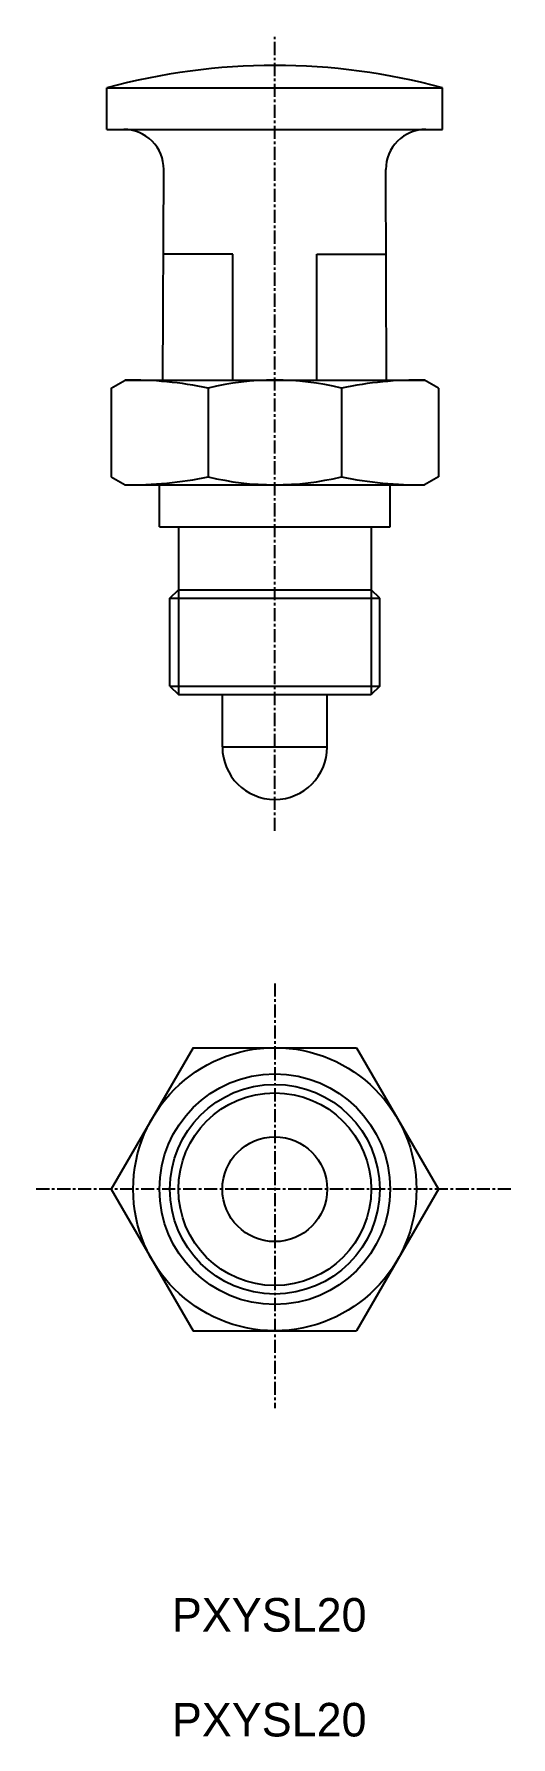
# Model space of a CAD drawing. Extents: x -6303 to -6257, y -532 to -370.
import ezdxf

# ---------------------------------------------------------------- set-up
doc = ezdxf.new("R2010")
doc.units = 0
doc.linetypes.add('CENTER', pattern=[2, 1.25, -0.25, 0.25, -0.25])
doc.layers.get('0').update_dxf_attribs({"linetype": 'CONTINUOUS'})
doc.layers.add('CENTER', color=1, linetype='CENTER')

msp = doc.modelspace()

# ---------------------------------------------------------------- linework, layer by layer
at = {"color": 7, "linetype": 'CONTINUOUS'}
for p, q in [((-6295.85, -379.07), (-6295.85, -375.11)), ((-6295.85, -375.11), (-6263.85, -375.11)), ((-6263.85, -379.07), (-6263.85, -375.11)), ((-6295.85, -379.07), (-6263.85, -379.07)), ((-6290.51, -402.98), (-6290.44, -382.89)), ((-6269.19, -402.98), (-6269.26, -382.89)), ((-6283.85, -390.98), (-6290.47, -390.98)), ((-6283.85, -402.98), (-6283.85, -390.98)), ((-6275.85, -390.98), (-6269.23, -390.98)), ((-6275.85, -402.98), (-6275.85, -390.98)), ((-6295.44, -403.74), (-6294.12, -402.98)), ((-6295.44, -403.74), (-6295.44, -412.22)), ((-6294.12, -402.98), (-6265.58, -402.98)), ((-6286.2, -403.74), (-6286.2, -412.22)), ((-6273.5, -403.74), (-6273.5, -412.22)), ((-6264.26, -403.74), (-6265.58, -402.98)), ((-6264.26, -403.74), (-6264.26, -412.22)), ((-6295.44, -412.22), (-6294.12, -412.98)), ((-6264.26, -412.22), (-6265.58, -412.98)), ((-6294.12, -412.98), (-6265.58, -412.98)), ((-6290.85, -416.98), (-6290.85, -412.98)), ((-6268.85, -416.98), (-6268.85, -412.98)), ((-6290.85, -416.98), (-6268.85, -416.98)), ((-6289.04, -416.98), (-6289.04, -422.98)), ((-6270.66, -416.98), (-6270.66, -422.98)), ((-6289.85, -423.79), (-6289.04, -422.98)), ((-6289.85, -423.79), (-6269.85, -423.79)), ((-6289.85, -432.17), (-6289.85, -423.79)), ((-6289.04, -422.98), (-6270.66, -422.98)), ((-6269.85, -423.79), (-6270.66, -422.98)), ((-6269.85, -432.17), (-6269.85, -423.79)), ((-6289.85, -432.17), (-6269.85, -432.17)), ((-6289.85, -432.17), (-6289.04, -432.98)), ((-6289.04, -432.98), (-6270.66, -432.98)), ((-6284.85, -437.98), (-6284.85, -432.98)), ((-6274.85, -437.98), (-6274.85, -432.98)), ((-6269.85, -432.17), (-6270.66, -432.98)), ((-6284.85, -437.98), (-6274.85, -437.98)), ((-6287.64, -466.66), (-6295.44, -480.16)), ((-6287.64, -466.66), (-6272.05, -466.66)), ((-6272.05, -466.66), (-6264.26, -480.16)), ((-6295.44, -480.16), (-6287.64, -493.66)), ((-6264.26, -480.16), (-6272.05, -493.66)), ((-6287.64, -493.66), (-6272.05, -493.66))]:
    msp.add_line(p, q, dxfattribs=at)
at = {"color": 3, "linetype": 'CONTINUOUS'}
for p, q in [((-6289.04, -422.98), (-6289.04, -432.98)), ((-6270.67, -422.98), (-6270.67, -432.99))]:
    msp.add_line(p, q, dxfattribs=at)
at = {"color": 7, "linetype": 'CONTINUOUS'}
for radius in [13.5, 11, 10, 5]:
    msp.add_circle((-6279.85, -480.16), radius, dxfattribs=at)
at = {"color": 3, "linetype": 'CONTINUOUS'}
msp.add_circle((-6279.85, -480.16), 9.19, dxfattribs=at)
at = {"color": 7, "linetype": 'CONTINUOUS'}
for centre, radius, start, end in [((-6279.85, -434.04), 61.07, 74.8107, 105.1893), ((-6294.25, -382.88), 3.81, 359.8209, 90), ((-6265.45, -382.88), 3.81, 90, 180.1791), ((-6293.69, -440.17), 37.19, 78.3839, 90.6688), ((-6279.85, -429.92), 26.94, 76.3663, 103.6337), ((-6266.01, -440.17), 37.19, 89.3313, 101.6161), ((-6293.69, -375.79), 37.19, 269.3313, 281.6161), ((-6279.85, -386.03), 26.94, 256.3663, 283.6337), ((-6266.01, -375.79), 37.19, 258.3839, 270.6687), ((-6279.85, -437.98), 5, 180, 0)]:
    msp.add_arc(centre, radius, start, end, dxfattribs=at)
at = {"layer": 'CENTER', "color": 1, "linetype": 'CENTER'}
for p, q in [((-6279.85, -445.98), (-6279.85, -369.98)), ((-6279.85, -460.53), (-6279.85, -501.05)), ((-6257.34, -480.16), (-6302.8, -480.16))]:
    msp.add_line(p, q, dxfattribs=at)

# ---------------------------------------------------------------- texts
at = {"color": 7, "linetype": 'CONTINUOUS'}
for p in [(-6289.66, -522.36), (-6289.66, -532.36)]:
    msp.add_text('PXYSL20', height=3.2, dxfattribs=at).set_placement(p)

doc.saveas('drawing.dxf')
